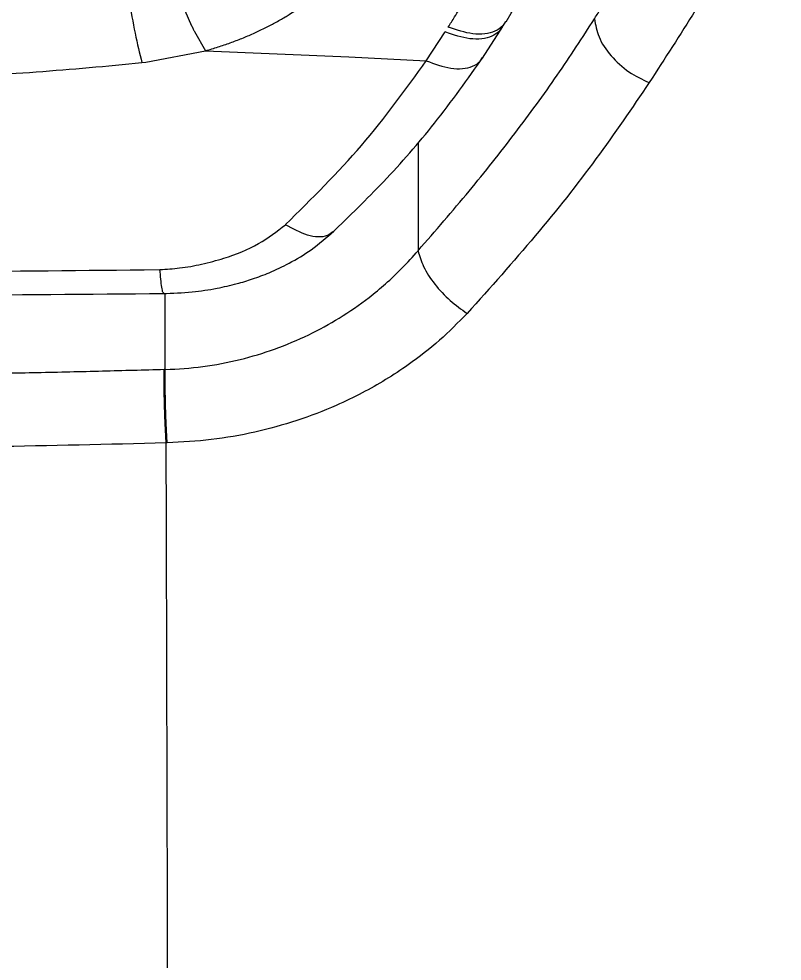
# Model space of a CAD drawing. Extents: x 943 to 1030, y 781 to 934.
# Drawn here: x 1010.301 to 1013.345, y 864.804 to 868.559 of the extents above; entities that cross this region are included whole.
import ezdxf

# ---------------------------------------------------------------- set-up
doc = ezdxf.new("R2010")
doc.units = 0
doc.header["$MEASUREMENT"] = 0
doc.layers.add('1', color=4, linetype='Continuous')

# ---------------------------------------------------------------- blocks, each defined once
blk = doc.blocks.new('AIRA')
at = {"layer": '1', "color": 3, "linetype": 'Continuous', "lineweight": 25}
for p, q in [((67.7495, 65.5079), (67.8124, 65.3662)), ((69.0644, 65.383), (69.053, 65.3656)), ((67.8244, 65.3427), (67.8679, 65.2667)), ((68.7482, 65.2267), (68.8236, 65.3415)), ((68.9726, 65.2375), (69.0538, 65.3626)), ((69.0518, 65.3627), (69.0405, 65.3455)), ((67.6299, 65.2208), (67.8679, 65.2667)), ((67.8679, 65.2666), (68.4397, 65.2427)), ((68.4397, 65.2427), (68.7482, 65.2266)), ((67.6142, 65.2191), (67.6299, 65.2208)), ((68.7152, 64.9027), (68.7152, 64.4697)), ((67.6226, 64.3938), (67.686, 64.3947)), ((67.7075, 63.996), (67.7075, 64.2963)), ((67.7034, 63.9959), (67.7075, 63.996)), ((67.7152, 63.7037), (67.7111, 63.7036))]:
    blk.add_line(p, q, dxfattribs=at)
for points, knots in [([(69.066, 65.3823), (69.1742, 65.5619), (69.3906, 65.9213), (69.68, 66.4522), (69.9431, 66.9722), (70.093, 67.3093), (70.1671, 67.4758)], [0, 0, 0, 0, 0.251388, 0.502923, 0.754491, 1, 1, 1, 1]), ([(68.8357, 65.3608), (68.8441, 65.3743), (68.859, 65.398), (68.8801, 65.4321), (68.8992, 65.4631), (68.9183, 65.4941), (68.9373, 65.5253), (68.9802, 65.5957), (69.0708, 65.7464), (69.2004, 65.9692), (69.3443, 66.2267), (69.5171, 66.5486), (69.7185, 66.9451), (69.856, 67.2511), (69.9258, 67.4064)], [0, 0, 0, 0, 0.019286, 0.033982, 0.048738, 0.063552, 0.078425, 0.093356, 0.164535, 0.294855, 0.414665, 0.538212, 0.765574, 1, 1, 1, 1]), ([(69.4186, 65.3937), (69.4186, 65.3937), (69.4187, 65.3939), (69.4192, 65.3946), (69.4207, 65.397), (69.4266, 65.4063), (69.5196, 65.5538), (69.6091, 65.6941), (69.7343, 65.9029), (69.8073, 66.0267), (69.8857, 66.1632), (69.9249, 66.2325), (69.9368, 66.2536), (69.9406, 66.2604), (69.942, 66.2629)], [0, 0, 0, 0, 0.00007, 0.00064, 0.002237, 0.008301, 0.03191, 0.499994, 0.501919, 0.74996, 0.926485, 0.976125, 0.991284, 1, 1, 1, 1]), ([(70.1602, 66.0087), (70.1053, 65.9127), (69.9951, 65.7199), (69.8242, 65.4284), (69.6989, 65.2352), (69.6368, 65.1395)], [0, 0, 0, 0, 0.33393, 0.669997, 1, 1, 1, 1]), ([(67.8679, 65.2667), (67.8846, 65.2715), (67.9179, 65.2812), (67.9663, 65.2977), (68.0134, 65.3156), (68.0588, 65.3349), (68.1027, 65.3556), (68.1449, 65.3776), (68.1776, 65.3963), (68.2119, 65.4174), (68.2566, 65.4472), (68.3088, 65.4875), (68.3548, 65.529), (68.3859, 65.5604), (68.4071, 65.5837), (68.4179, 65.5964), (68.4219, 65.6013)], [0, 0, 0, 0, 0.072327, 0.144307, 0.215901, 0.287068, 0.35786, 0.428418, 0.498884, 0.52767, 0.612267, 0.747353, 0.840991, 0.914589, 0.967688, 1, 1, 1, 1]), ([(67.5619, 65.4711), (67.5701, 65.4248), (67.5864, 65.332), (67.6049, 65.2567), (67.6142, 65.2191)], [0, 0, 0, 0, 0.499709, 1, 1, 1, 1]), ([(68.7152, 64.4697), (68.7842, 64.5489), (68.9202, 64.7049), (69.1044, 64.9385), (69.2728, 65.1682), (69.3703, 65.319), (69.4186, 65.3937)], [0, 0, 0, 0, 0.253931, 0.499987, 0.752232, 1, 1, 1, 1]), ([(69.4186, 65.3937), (69.4228, 65.3697), (69.4314, 65.3202), (69.4812, 65.2451), (69.552, 65.1797), (69.6091, 65.1526), (69.6368, 65.1395)], [0, 0, 0, 0, 0.242385, 0.5, 0.757615, 1, 1, 1, 1]), ([(67.8124, 65.3662), (67.8146, 65.3617), (67.8186, 65.3538), (67.8226, 65.3461), (67.8244, 65.3427)], [0, 0, 0, 0, 0.559843, 1, 1, 1, 1]), ([(69.0405, 65.3455), (69.0309, 65.3377), (69.0118, 65.322), (68.9699, 65.3123), (68.9071, 65.3128), (68.8569, 65.3301), (68.8236, 65.3415)], [0, 0, 0, 0, 0.200399, 0.400815, 0.601719, 1, 1, 1, 1]), ([(69.053, 65.3656), (69.0433, 65.3577), (69.0241, 65.3418), (68.982, 65.332), (68.9191, 65.3325), (68.869, 65.3495), (68.8357, 65.3608)], [0, 0, 0, 0, 0.201149, 0.402314, 0.602759, 1, 1, 1, 1]), ([(68.1864, 64.5735), (68.2913, 64.677), (68.5011, 64.884), (68.6658, 65.1124), (68.7482, 65.2267)], [0, 0, 0, 0, 0.49995, 1, 1, 1, 1]), ([(68.3722, 64.5406), (68.4416, 64.6078), (68.5869, 64.7485), (68.7908, 64.9822), (68.9128, 65.1536), (68.9762, 65.2427)], [0, 0, 0, 0, 0.305272, 0.638749, 1, 1, 1, 1]), ([(68.7482, 65.2267), (68.7811, 65.2144), (68.8307, 65.1959), (68.8932, 65.1935), (68.9336, 65.2031), (68.9603, 65.2195), (68.969, 65.2344), (68.9717, 65.2392)], [0, 0, 0, 0, 0.3641725, 0.548163, 0.7317676, 0.9153578, 1, 1, 1, 1]), ([(66.3418, 65.1525), (66.484, 65.1541), (66.7683, 65.1572), (67.1935, 65.1795), (67.474, 65.2059), (67.6142, 65.2191)], [0, 0, 0, 0, 0.333336, 0.66667, 1, 1, 1, 1]), ([(69.6368, 65.1395), (69.5683, 65.0385), (69.4317, 64.8371), (69.1881, 64.5285), (69.0033, 64.3228), (68.911, 64.2199)], [0, 0, 0, 0, 0.334804, 0.667407, 1, 1, 1, 1]), ([(67.686, 64.3947), (67.7123, 64.3962), (67.7688, 64.3996), (67.8544, 64.4153), (67.9621, 64.4444), (68.0823, 64.4919), (68.1524, 64.5468), (68.1864, 64.5734)], [0, 0, 0, 0, 0.135612, 0.290866, 0.455819, 0.735913, 1, 1, 1, 1]), ([(68.3756, 64.5453), (68.3685, 64.5395), (68.3529, 64.5267), (68.3171, 64.5228), (68.261, 64.532), (68.2162, 64.5569), (68.1864, 64.5734)], [0, 0, 0, 0, 0.1742191, 0.3822276, 0.5894633, 1, 1, 1, 1]), ([(67.6968, 64.2992), (67.7364, 64.3005), (67.8097, 64.303), (67.9087, 64.3181), (67.9885, 64.3363), (68.0577, 64.3571), (68.1278, 64.3835), (68.2072, 64.4214), (68.2963, 64.475), (68.3504, 64.5222), (68.3795, 64.5476)], [0, 0, 0, 0, 0.150957, 0.280162, 0.387177, 0.472706, 0.56811, 0.68777, 0.831752, 1, 1, 1, 1]), ([(67.7075, 63.996), (67.7575, 63.9989), (67.8584, 64.0048), (68.0046, 64.0335), (68.1463, 64.0761), (68.2788, 64.132), (68.405, 64.2013), (68.5058, 64.271), (68.5877, 64.3387), (68.6536, 64.4005), (68.6942, 64.4461), (68.7152, 64.4697)], [0, 0, 0, 0, 0.124749, 0.251353, 0.373356, 0.50025, 0.621184, 0.750458, 0.827559, 0.910735, 1, 1, 1, 1]), ([(68.7152, 64.4697), (68.7212, 64.4488), (68.7336, 64.4059), (68.7795, 64.3358), (68.8404, 64.2697), (68.8878, 64.2362), (68.911, 64.2199)], [0, 0, 0, 0, 0.243427, 0.5, 0.756573, 1, 1, 1, 1]), ([(64.9965, 64.3955), (65.288, 64.3921), (65.8709, 64.3854), (66.748, 64.3849), (67.3311, 64.3909), (67.6226, 64.3939)], [0, 0, 0, 0, 0.333328, 0.666669, 1, 1, 1, 1]), ([(67.7015, 64.3006), (67.7003, 64.3011), (67.6976, 64.3023), (67.692, 64.3291), (67.6884, 64.3686), (67.686, 64.3948)], [0, 0, 0, 0, 0.208161, 0.474068, 1, 1, 1, 1]), ([(64.9809, 64.3), (65.281, 64.2972), (65.8868, 64.2916), (66.7955, 64.2914), (67.4013, 64.2967), (67.7014, 64.2993)], [0, 0, 0, 0, 0.331338, 0.668678, 1, 1, 1, 1]), ([(68.911, 64.2199), (68.8751, 64.1835), (68.8036, 64.1108), (68.6918, 64.0241), (68.5874, 63.9555), (68.4916, 63.9013), (68.3745, 63.8449), (68.2323, 63.7902), (68.0652, 63.7444), (67.8921, 63.7134), (67.774, 63.7069), (67.7152, 63.7037)], [0, 0, 0, 0, 0.125021, 0.249449, 0.332742, 0.413836, 0.49972, 0.624006, 0.749139, 0.87505, 1, 1, 1, 1]), ([(67.7034, 63.9959), (67.6214, 63.9936), (67.4526, 63.9889), (67.1976, 63.9831), (66.943, 63.9785), (66.6848, 63.9751), (66.4241, 63.9732), (66.1874, 63.973), (65.9828, 63.974), (65.8074, 63.9756), (65.6314, 63.978), (65.456, 63.9812), (65.2817, 63.985), (65.1078, 63.9903), (64.9919, 63.9941), (64.9341, 63.9959)], [0, 0, 0, 0, 0.0889286, 0.1831161, 0.2763229, 0.3647187, 0.4627416, 0.5585444, 0.6208781, 0.6842055, 0.7485265, 0.8114211, 0.8742815, 0.9373728, 1, 1, 1, 1]), ([(67.7111, 63.7036), (67.7098, 63.7264), (67.707, 63.773), (67.7043, 63.8514), (67.7028, 63.9291), (67.7032, 63.9739), (67.7034, 63.9959)], [0, 0, 0, 0, 0.245016, 0.5, 0.754984, 1, 1, 1, 1]), ([(67.7152, 63.7037), (67.7139, 63.7265), (67.7111, 63.7731), (67.7084, 63.8515), (67.7069, 63.9292), (67.7073, 63.974), (67.7075, 63.996)], [0, 0, 0, 0, 0.245015, 0.5, 0.754985, 1, 1, 1, 1]), ([(67.7111, 63.7036), (67.4795, 63.6979), (67.0159, 63.6867), (66.319, 63.6808), (65.6218, 63.6845), (65.1578, 63.6972), (64.9259, 63.7035)], [0, 0, 0, 0, 0.249695, 0.499754, 0.750036, 1, 1, 1, 1]), ([(67.7328, 55.4562), (67.7324, 55.6074), (67.7315, 55.9099), (67.7301, 56.381), (67.7287, 56.8715), (67.7274, 57.3775), (67.726, 57.8969), (67.7247, 58.4268), (67.7233, 58.9647), (67.722, 59.5081), (67.7206, 60.0542), (67.7193, 60.6), (67.718, 61.1426), (67.7166, 61.6791), (67.7153, 62.2065), (67.7139, 62.7218), (67.7125, 63.2239), (67.7116, 63.5437), (67.7111, 63.7036)], [0, 0, 0, 0, 0.062351, 0.124686, 0.187043, 0.249404, 0.311758, 0.37412, 0.436514, 0.498963, 0.561479, 0.62405, 0.686659, 0.749293, 0.811947, 0.874618, 0.9373, 1, 1, 1, 1])]:
    blk.add_open_spline(points, degree=3, knots=knots, dxfattribs=at)

msp = doc.modelspace()

# ---------------------------------------------------------------- block references
at = {"layer": '1'}
msp.add_blockref('AIRA', (943.1775, 803.1658), dxfattribs=at)

doc.saveas('drawing.dxf')
